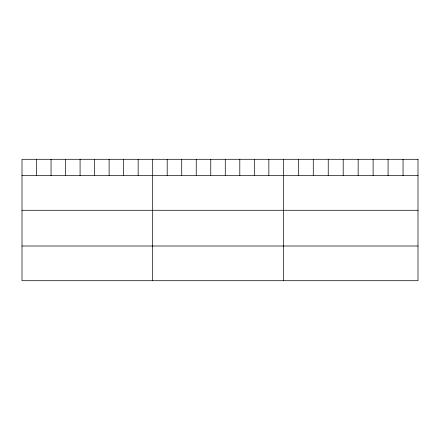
<?xml version="1.0" encoding="UTF-8"?>
<svg xmlns="http://www.w3.org/2000/svg" width="440" height="440" viewBox="0 0 440 440"><rect width="100%" height="100%" fill="white"/><g stroke="black" fill="none" stroke-linecap="round" stroke-linejoin="round"><path stroke-width="0.66" d="M22 175.593L418 175.593M22 210.281L418 210.281M22 246.015L418 246.015M403.04 159.297L403.04 175.593M388.08 159.297L388.08 175.593M373.12 159.297L373.12 175.593M358.16 159.297L358.16 175.593M343.2 159.297L343.2 175.593M328.24 159.297L328.24 175.593M313.28 159.297L313.28 175.593M298.32 159.297L298.32 175.593M283.36 159.297L283.36 280.704M268.84 159.297L268.84 175.593M254.32 159.297L254.32 175.593M239.8 159.297L239.8 175.593M225.28 159.297L225.28 175.593M210.76 159.297L210.76 175.593M196.24 159.297L196.24 175.593M181.72 159.297L181.72 175.593M167.2 159.297L167.2 175.593M152.68 159.297L152.68 280.704M138.16 159.297L138.16 175.593M123.64 159.297L123.64 175.593M109.12 159.297L109.12 175.593M94.6 159.297L94.6 175.593M80.08 159.297L80.08 175.593M65.56 159.297L65.56 175.593M51.04 159.297L51.04 175.593M36.52 159.297L36.52 175.593M418 159.297L22 159.297L22 280.704L418 280.704L418 159.297"/></g></svg>
